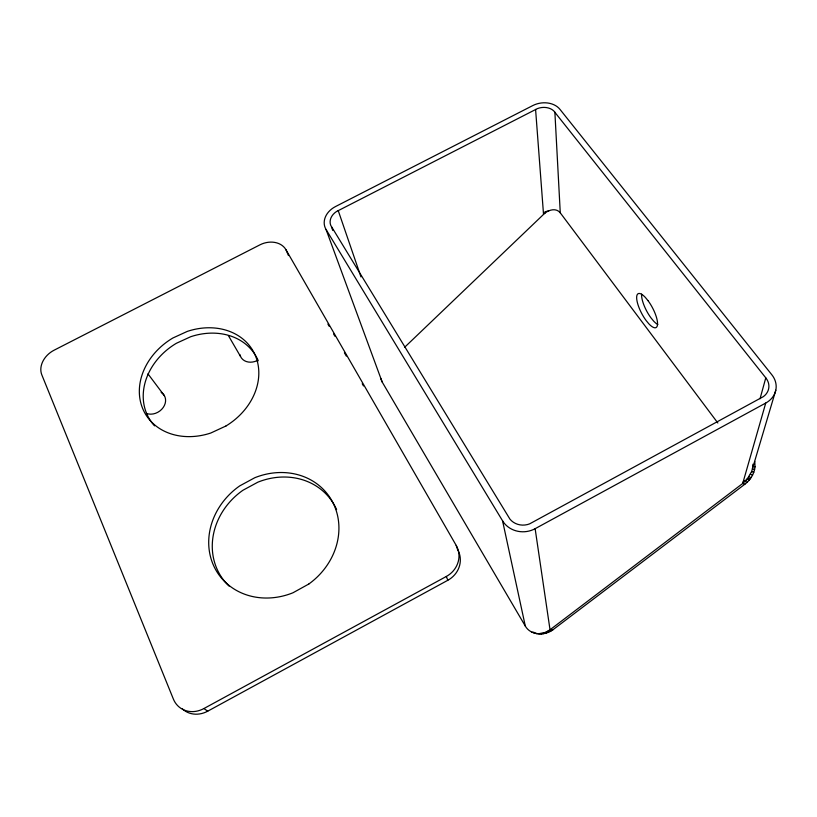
<?xml version="1.0" encoding="UTF-8"?>
<svg xmlns="http://www.w3.org/2000/svg" width="817" height="817" viewBox="0 0 817 817"><rect width="100%" height="100%" fill="white"/><g stroke="black" fill="none" stroke-linecap="round" stroke-linejoin="round"><path stroke-width="1.23" d="M752.917 464.23L752.865 466.058L755.031 466.864C754.316 473.758 750.353 480.028 744.9 484.195L552.905 629.795C544.816 635.943 530.723 635.606 525.3 626.067L382.152 381.968L380.742 378.434M755.031 466.864L754.796 461.472M752.723 466.987L752.416 468.835L754.581 469.632M760.045 398.737L765.784 377.852L553.752 110.887A14.022 10.754 -9.3 0 0 537.392 108.61L336.461 211.552A14.226 11.315 -19 0 0 330.762 225.421L509.951 519.142A16.697 15.421 -7.1 0 0 529.6 523.871L763.344 396.653A16.851 14.216 7.5 0 0 767.04 379.67L765.784 377.852M382.152 381.968L326.065 229.506A20.282 16.136 -19 0 1 335.511 206.558L532.807 105.556A20.057 15.38 -9.3 0 1 559.951 109.335L771.851 374.799A24.091 20.333 7.5 0 1 765.743 403.047L742.704 483.48L550.025 629.784L545.644 632.327L538.587 633.778M749.986 479.109L747.8 478.374L742.704 483.48L744.9 484.195M747.177 479.068L745.022 481.509L747.218 482.234M749.291 480.028L747.106 479.293L751.599 471.603L775.793 390.22M404.64 347.266L543.53 214.422C547.635 210.071 555.979 207.293 560.268 212.839L717.857 423.012M743.102 482.071L745.257 480.692M203.893 708.553L446.337 576.465A23.877 22.365 -22.3 0 0 456.192 545.399L285.94 249.685A20.415 16.299 -23.3 0 0 259.888 244.865L54.126 350.187A21.007 16.391 -34.3 0 0 41.82 374.86L173.388 699.097A25.153 22.141 -52.1 0 0 203.893 708.553L207.743 711.168L447.808 580.284A23.652 22.192 -22.4 0 0 457.561 549.473L456.192 545.399M326.065 229.506L502.567 520.827A23.816 21.988 -7.1 0 0 535.135 528.691L765.743 403.047M548.799 210.847L544.97 211.756L545.062 213.084M534.032 633.073L535.983 633.073M543.315 633.144L546.216 633.134M536.269 633.594L538.219 633.583M540.956 633.624L543.856 633.614M531.908 632.235L533.869 632.235M545.644 632.327L548.534 632.327M547.89 631.204L550.781 631.204M552.905 629.795L550.025 629.784L535.135 528.691M539.189 633.583L541.508 633.767M748.923 476.873L751.099 477.628M750.425 474.289L752.6 475.055M751.599 471.603L753.764 472.379M147.969 373.859L164.452 395.806M228.433 335.654L240.535 356.488M327.893 324.063L329.159 326.269M333.612 334L334.888 336.216M344.417 352.791L346.326 356.1M362.217 383.724L363.483 385.941M285.94 249.685L288.483 255.547M446.337 576.465L447.808 580.284M331.498 226.891L332.785 230.476M338.207 210.541L360.961 276.892M502.567 520.827L525.3 626.067M535.584 109.417L543.53 214.422M554.876 112.113L560.268 212.839M657.828 324.543A19.159 6.189 62.1 0 1 653.62 321.081L650.924 317.813A19.159 6.189 62.1 0 1 641.621 294.12M154.566 425.871A61.857 51.093 -30.6 0 1 176.401 343.273L190.688 336.727A61.857 51.093 -30.6 0 1 258.274 360.797M229.077 586.106A67.025 59.59 -36.2 0 1 242.935 490.261L257.886 482.163A67.025 59.59 -36.2 0 1 336.604 509.594M161.153 392.415A13.307 10.866 -33.2 0 1 163.247 407.458A13.307 10.866 -33.2 0 1 146.509 413.453M256.926 360.685A13.072 10.815 -26.9 0 1 239.932 354.701M207.743 711.168A24.908 21.967 -52.3 0 1 182.426 708.942M308.816 584.022L292.976 592.774A67.648 60.009 -36 0 1 214.493 567.468A67.648 60.009 -36 0 1 239.718 485.89L254.802 477.72A67.648 60.009 -36 0 1 332.948 502.71A67.648 60.009 -36 0 1 308.816 584.022M225.931 426.004L210.817 433.01A62.388 51.389 -30.5 0 1 142.475 408.061A62.388 51.389 -30.5 0 1 172.867 338.003L187.277 331.406A62.388 51.389 -30.5 0 1 255.547 356.018A62.388 51.389 -30.5 0 1 225.931 426.004M648.024 300.656L645.267 297.337A19.169 6.097 62.1 0 0 636.657 298.011A19.169 6.097 62.1 0 0 646.033 320.417L648.729 323.695A19.169 6.097 62.1 0 0 657.552 323.307A19.169 6.097 62.1 0 0 648.024 300.656"/></g></svg>
